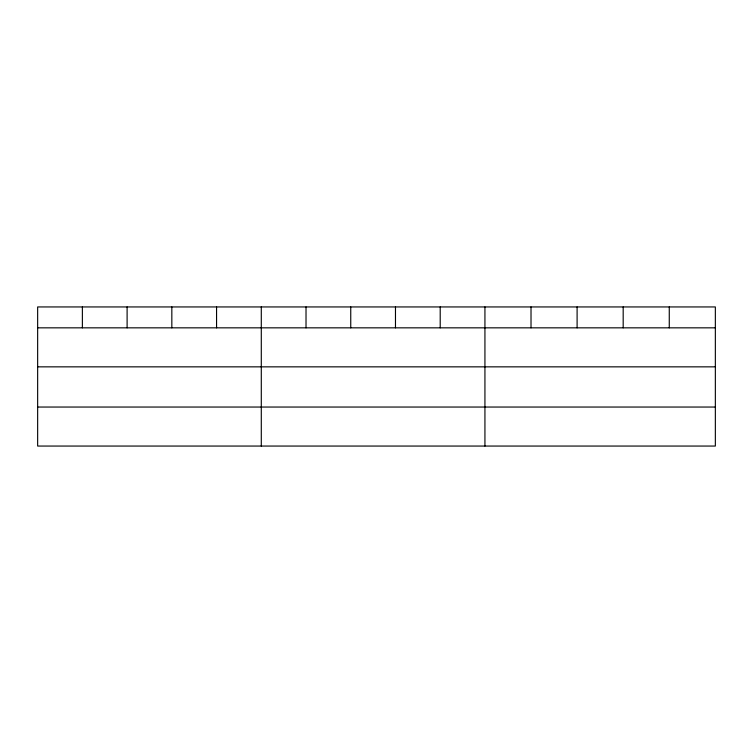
<?xml version="1.0" encoding="UTF-8"?>
<svg xmlns="http://www.w3.org/2000/svg" width="753" height="753" viewBox="0 0 753 753"><rect width="100%" height="100%" fill="white"/><g stroke="black" fill="none" stroke-linecap="round" stroke-linejoin="round"><path stroke-width="1.13" d="M715.35 366.852L715.35 306.942L37.65 306.942L37.65 446.058L715.35 446.058L715.35 366.852L37.65 366.852M37.65 327.837L715.35 327.837M37.65 407.044L715.35 407.044M669.266 306.942L669.266 327.837M623.183 306.942L623.183 327.837M577.099 306.942L577.099 327.837M531.016 306.942L531.016 327.837M484.932 306.942L484.932 446.058M440.204 306.942L440.204 327.837M395.476 306.942L395.476 327.837M350.747 306.942L350.747 327.837M306.019 306.942L306.019 327.837M261.291 306.942L261.291 446.058M216.563 306.942L216.563 327.837M171.835 306.942L171.835 327.837M127.106 306.942L127.106 327.837M82.378 306.942L82.378 327.837"/></g></svg>
